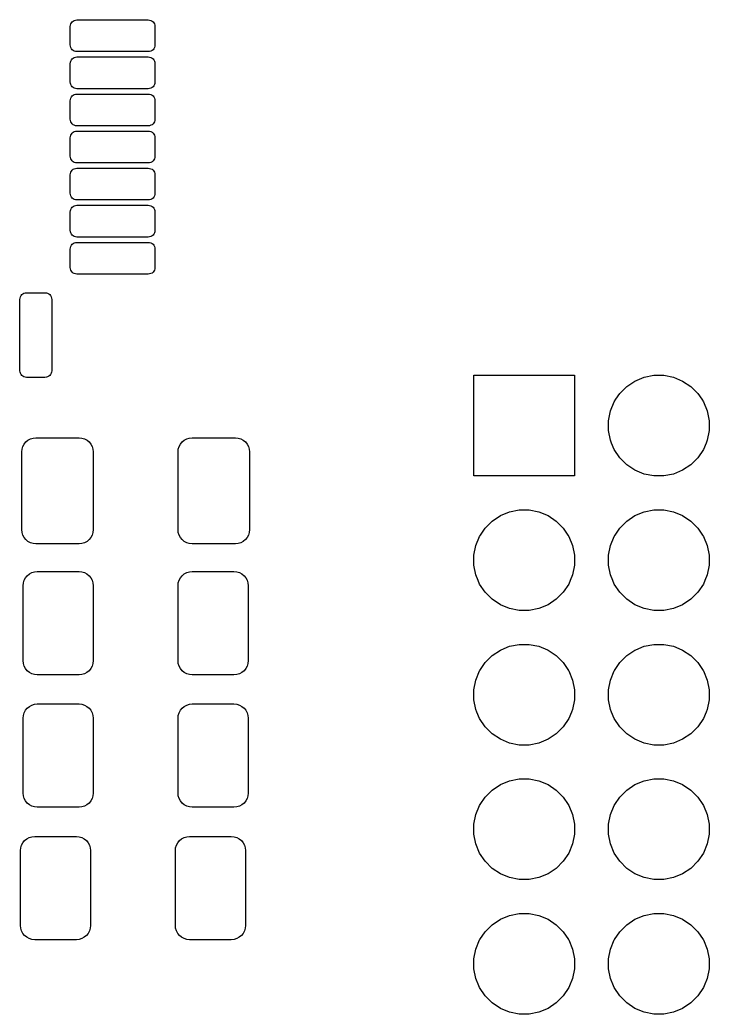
# Model space of a CAD drawing. Extents: x -2.2 to 93.1, y -83.6 to 12.9.
# Drawn here: x 77.99 to 91, y -41.13 to -22.36 of the extents above; entities that cross this region are included whole.
import ezdxf

# ---------------------------------------------------------------- set-up
doc = ezdxf.new("R2010")
doc.units = 0
doc.layers.add('BLACK', color=7, linetype='CONTINUOUS')

msp = doc.modelspace()

# ---------------------------------------------------------------- linework, layer by layer
at = {"layer": 'BLACK', "linetype": 'CONTINUOUS'}
for p, q in [((78.94, -22.4875), (78.9426, -22.4607)), ((78.94, -22.8325), (78.94, -22.4875)), ((78.9426, -22.4607), (78.9497, -22.4373)), ((78.9497, -22.4373), (78.9613, -22.4157)), ((78.9613, -22.4157), (78.9768, -22.3968)), ((78.9768, -22.3968), (78.9957, -22.3813)), ((78.9957, -22.3813), (79.0173, -22.3697)), ((79.0173, -22.3697), (79.0407, -22.3626)), ((79.0407, -22.3626), (79.0675, -22.36)), ((79.0675, -22.36), (80.4125, -22.36)), ((80.4125, -22.36), (80.4393, -22.3626)), ((80.4393, -22.3626), (80.4627, -22.3697)), ((80.4627, -22.3697), (80.4843, -22.3813)), ((80.4843, -22.3813), (80.5032, -22.3968)), ((80.5032, -22.3968), (80.5187, -22.4157)), ((80.5187, -22.4157), (80.5303, -22.4373)), ((80.5303, -22.4373), (80.5374, -22.4607)), ((80.5374, -22.4607), (80.54, -22.4875)), ((80.54, -22.4875), (80.54, -22.8325)), ((78.9426, -22.8593), (78.94, -22.8325)), ((78.9497, -22.8827), (78.9426, -22.8593)), ((78.9613, -22.9043), (78.9497, -22.8827)), ((80.5303, -22.8827), (80.5187, -22.9043)), ((80.5374, -22.8593), (80.5303, -22.8827)), ((80.54, -22.8325), (80.5374, -22.8593)), ((78.9768, -22.9232), (78.9613, -22.9043)), ((78.9957, -22.9387), (78.9768, -22.9232)), ((78.9768, -23.0968), (78.9957, -23.0813)), ((79.0173, -22.9503), (78.9957, -22.9387)), ((78.9957, -23.0813), (79.0173, -23.0697)), ((79.0407, -22.9574), (79.0173, -22.9503)), ((79.0173, -23.0697), (79.0407, -23.0626)), ((79.0675, -22.96), (79.0407, -22.9574)), ((79.0407, -23.0626), (79.0675, -23.06)), ((80.4125, -22.96), (79.0675, -22.96)), ((79.0675, -23.06), (80.4125, -23.06)), ((80.4393, -22.9574), (80.4125, -22.96)), ((80.4125, -23.06), (80.4393, -23.0626)), ((80.4627, -22.9503), (80.4393, -22.9574)), ((80.4393, -23.0626), (80.4627, -23.0697)), ((80.4843, -22.9387), (80.4627, -22.9503)), ((80.4627, -23.0697), (80.4843, -23.0813)), ((80.5032, -22.9232), (80.4843, -22.9387)), ((80.4843, -23.0813), (80.5032, -23.0968)), ((80.5187, -22.9043), (80.5032, -22.9232)), ((78.94, -23.1875), (78.9426, -23.1607)), ((78.94, -23.5325), (78.94, -23.1875)), ((78.9426, -23.1607), (78.9497, -23.1373)), ((78.9497, -23.1373), (78.9613, -23.1157)), ((78.9613, -23.1157), (78.9768, -23.0968)), ((80.5032, -23.0968), (80.5187, -23.1157)), ((80.5187, -23.1157), (80.5303, -23.1373)), ((80.5303, -23.1373), (80.5374, -23.1607)), ((80.5374, -23.1607), (80.54, -23.1875)), ((80.54, -23.1875), (80.54, -23.5325)), ((78.9426, -23.5593), (78.94, -23.5325)), ((78.9497, -23.5827), (78.9426, -23.5593)), ((78.9613, -23.6043), (78.9497, -23.5827)), ((78.9768, -23.6232), (78.9613, -23.6043)), ((78.9957, -23.6387), (78.9768, -23.6232)), ((79.0173, -23.6503), (78.9957, -23.6387)), ((80.4843, -23.6387), (80.4627, -23.6503)), ((80.5032, -23.6232), (80.4843, -23.6387)), ((80.5187, -23.6043), (80.5032, -23.6232)), ((80.5303, -23.5827), (80.5187, -23.6043)), ((80.5374, -23.5593), (80.5303, -23.5827)), ((80.54, -23.5325), (80.5374, -23.5593)), ((78.9426, -23.8607), (78.9497, -23.8373)), ((78.9497, -23.8373), (78.9613, -23.8157)), ((78.9613, -23.8157), (78.9768, -23.7968)), ((78.9768, -23.7968), (78.9957, -23.7813)), ((78.9957, -23.7813), (79.0173, -23.7697)), ((79.0407, -23.6574), (79.0173, -23.6503)), ((79.0173, -23.7697), (79.0407, -23.7626)), ((79.0675, -23.66), (79.0407, -23.6574)), ((79.0407, -23.7626), (79.0675, -23.76)), ((80.4125, -23.66), (79.0675, -23.66)), ((79.0675, -23.76), (80.4125, -23.76)), ((80.4393, -23.6574), (80.4125, -23.66)), ((80.4125, -23.76), (80.4393, -23.7626)), ((80.4627, -23.6503), (80.4393, -23.6574)), ((80.4393, -23.7626), (80.4627, -23.7697)), ((80.4627, -23.7697), (80.4843, -23.7813)), ((80.4843, -23.7813), (80.5032, -23.7968)), ((80.5032, -23.7968), (80.5187, -23.8157)), ((80.5187, -23.8157), (80.5303, -23.8373)), ((80.5303, -23.8373), (80.5374, -23.8607)), ((78.94, -23.8875), (78.9426, -23.8607)), ((78.94, -24.2325), (78.94, -23.8875)), ((80.5374, -23.8607), (80.54, -23.8875)), ((80.54, -23.8875), (80.54, -24.2325)), ((78.9426, -24.2593), (78.94, -24.2325)), ((78.9497, -24.2827), (78.9426, -24.2593)), ((78.9613, -24.3043), (78.9497, -24.2827)), ((78.9768, -24.3232), (78.9613, -24.3043)), ((78.9957, -24.3387), (78.9768, -24.3232)), ((79.0173, -24.3503), (78.9957, -24.3387)), ((79.0407, -24.3574), (79.0173, -24.3503)), ((79.0675, -24.36), (79.0407, -24.3574)), ((80.4125, -24.36), (79.0675, -24.36)), ((80.4393, -24.3574), (80.4125, -24.36)), ((80.4627, -24.3503), (80.4393, -24.3574)), ((80.4843, -24.3387), (80.4627, -24.3503)), ((80.5032, -24.3232), (80.4843, -24.3387)), ((80.5187, -24.3043), (80.5032, -24.3232)), ((80.5303, -24.2827), (80.5187, -24.3043)), ((80.5374, -24.2593), (80.5303, -24.2827)), ((80.54, -24.2325), (80.5374, -24.2593)), ((78.94, -24.5875), (78.9426, -24.5607)), ((78.94, -24.9325), (78.94, -24.5875)), ((78.9426, -24.5607), (78.9497, -24.5373)), ((78.9497, -24.5373), (78.9613, -24.5157)), ((78.9613, -24.5157), (78.9768, -24.4968)), ((78.9768, -24.4968), (78.9957, -24.4813)), ((78.9957, -24.4813), (79.0173, -24.4697)), ((79.0173, -24.4697), (79.0407, -24.4626)), ((79.0407, -24.4626), (79.0675, -24.46)), ((79.0675, -24.46), (80.4125, -24.46)), ((80.4125, -24.46), (80.4393, -24.4626)), ((80.4393, -24.4626), (80.4627, -24.4697)), ((80.4627, -24.4697), (80.4843, -24.4813)), ((80.4843, -24.4813), (80.5032, -24.4968)), ((80.5032, -24.4968), (80.5187, -24.5157)), ((80.5187, -24.5157), (80.5303, -24.5373)), ((80.5303, -24.5373), (80.5374, -24.5607)), ((80.5374, -24.5607), (80.54, -24.5875)), ((80.54, -24.5875), (80.54, -24.9325)), ((78.9426, -24.9593), (78.94, -24.9325)), ((78.9497, -24.9827), (78.9426, -24.9593)), ((80.5374, -24.9593), (80.5303, -24.9827)), ((80.54, -24.9325), (80.5374, -24.9593)), ((78.9613, -25.0043), (78.9497, -24.9827)), ((78.9768, -25.0232), (78.9613, -25.0043)), ((78.9957, -25.0387), (78.9768, -25.0232)), ((79.0173, -25.0503), (78.9957, -25.0387)), ((79.0407, -25.0574), (79.0173, -25.0503)), ((79.0675, -25.06), (79.0407, -25.0574)), ((80.4125, -25.06), (79.0675, -25.06)), ((80.4393, -25.0574), (80.4125, -25.06)), ((80.4627, -25.0503), (80.4393, -25.0574)), ((80.4843, -25.0387), (80.4627, -25.0503)), ((80.5032, -25.0232), (80.4843, -25.0387)), ((80.5187, -25.0043), (80.5032, -25.0232)), ((80.5303, -24.9827), (80.5187, -25.0043)), ((78.94, -25.2875), (78.9426, -25.2607)), ((78.94, -25.6325), (78.94, -25.2875)), ((78.9426, -25.2607), (78.9497, -25.2373)), ((78.9497, -25.2373), (78.9613, -25.2157)), ((78.9613, -25.2157), (78.9768, -25.1968)), ((78.9768, -25.1968), (78.9957, -25.1813)), ((78.9957, -25.1813), (79.0173, -25.1697)), ((79.0173, -25.1697), (79.0407, -25.1626)), ((79.0407, -25.1626), (79.0675, -25.16)), ((79.0675, -25.16), (80.4125, -25.16)), ((80.4125, -25.16), (80.4393, -25.1626)), ((80.4393, -25.1626), (80.4627, -25.1697)), ((80.4627, -25.1697), (80.4843, -25.1813)), ((80.4843, -25.1813), (80.5032, -25.1968)), ((80.5032, -25.1968), (80.5187, -25.2157)), ((80.5187, -25.2157), (80.5303, -25.2373)), ((80.5303, -25.2373), (80.5374, -25.2607)), ((80.5374, -25.2607), (80.54, -25.2875)), ((80.54, -25.2875), (80.54, -25.6325)), ((78.9426, -25.6593), (78.94, -25.6325)), ((78.9497, -25.6827), (78.9426, -25.6593)), ((78.9613, -25.7043), (78.9497, -25.6827)), ((78.9768, -25.7232), (78.9613, -25.7043)), ((80.5187, -25.7043), (80.5032, -25.7232)), ((80.5303, -25.6827), (80.5187, -25.7043)), ((80.5374, -25.6593), (80.5303, -25.6827)), ((80.54, -25.6325), (80.5374, -25.6593)), ((78.9613, -25.9157), (78.9768, -25.8968)), ((78.9957, -25.7387), (78.9768, -25.7232)), ((78.9768, -25.8968), (78.9957, -25.8813)), ((79.0173, -25.7503), (78.9957, -25.7387)), ((78.9957, -25.8813), (79.0173, -25.8697)), ((79.0407, -25.7574), (79.0173, -25.7503)), ((79.0173, -25.8697), (79.0407, -25.8626)), ((79.0675, -25.76), (79.0407, -25.7574)), ((79.0407, -25.8626), (79.0675, -25.86)), ((80.4125, -25.76), (79.0675, -25.76)), ((79.0675, -25.86), (80.4125, -25.86)), ((80.4393, -25.7574), (80.4125, -25.76)), ((80.4125, -25.86), (80.4393, -25.8626)), ((80.4627, -25.7503), (80.4393, -25.7574)), ((80.4393, -25.8626), (80.4627, -25.8697)), ((80.4843, -25.7387), (80.4627, -25.7503)), ((80.4627, -25.8697), (80.4843, -25.8813)), ((80.5032, -25.7232), (80.4843, -25.7387)), ((80.4843, -25.8813), (80.5032, -25.8968)), ((80.5032, -25.8968), (80.5187, -25.9157)), ((78.94, -25.9875), (78.9426, -25.9607)), ((78.94, -26.3325), (78.94, -25.9875)), ((78.9426, -25.9607), (78.9497, -25.9373)), ((78.9497, -25.9373), (78.9613, -25.9157)), ((80.5187, -25.9157), (80.5303, -25.9373)), ((80.5303, -25.9373), (80.5374, -25.9607)), ((80.5374, -25.9607), (80.54, -25.9875)), ((80.54, -25.9875), (80.54, -26.3325)), ((78.9426, -26.3593), (78.94, -26.3325)), ((78.9497, -26.3827), (78.9426, -26.3593)), ((78.9613, -26.4043), (78.9497, -26.3827)), ((78.9768, -26.4232), (78.9613, -26.4043)), ((78.9957, -26.4387), (78.9768, -26.4232)), ((79.0173, -26.4503), (78.9957, -26.4387)), ((79.0407, -26.4574), (79.0173, -26.4503)), ((79.0675, -26.46), (79.0407, -26.4574)), ((80.4125, -26.46), (79.0675, -26.46)), ((80.4393, -26.4574), (80.4125, -26.46)), ((80.4627, -26.4503), (80.4393, -26.4574)), ((80.4843, -26.4387), (80.4627, -26.4503)), ((80.5032, -26.4232), (80.4843, -26.4387)), ((80.5187, -26.4043), (80.5032, -26.4232)), ((80.5303, -26.3827), (80.5187, -26.4043)), ((80.5374, -26.3593), (80.5303, -26.3827)), ((80.54, -26.3325), (80.5374, -26.3593)), ((78.9426, -26.6607), (78.9497, -26.6373)), ((78.9497, -26.6373), (78.9613, -26.6157)), ((78.9613, -26.6157), (78.9768, -26.5968)), ((78.9768, -26.5968), (78.9957, -26.5813)), ((78.9957, -26.5813), (79.0173, -26.5697)), ((79.0173, -26.5697), (79.0407, -26.5626)), ((79.0407, -26.5626), (79.0675, -26.56)), ((79.0675, -26.56), (80.4125, -26.56)), ((80.4125, -26.56), (80.4393, -26.5626)), ((80.4393, -26.5626), (80.4627, -26.5697)), ((80.4627, -26.5697), (80.4843, -26.5813)), ((80.4843, -26.5813), (80.5032, -26.5968)), ((80.5032, -26.5968), (80.5187, -26.6157)), ((80.5187, -26.6157), (80.5303, -26.6373)), ((80.5303, -26.6373), (80.5374, -26.6607)), ((78.94, -26.6875), (78.9426, -26.6607)), ((78.94, -27.0325), (78.94, -26.6875)), ((80.5374, -26.6607), (80.54, -26.6875)), ((80.54, -26.6875), (80.54, -27.0325)), ((78.9426, -27.0593), (78.94, -27.0325)), ((78.9497, -27.0827), (78.9426, -27.0593)), ((78.9613, -27.1043), (78.9497, -27.0827)), ((78.9768, -27.1232), (78.9613, -27.1043)), ((78.9957, -27.1387), (78.9768, -27.1232)), ((79.0173, -27.1503), (78.9957, -27.1387)), ((79.0407, -27.1574), (79.0173, -27.1503)), ((79.0675, -27.16), (79.0407, -27.1574)), ((80.4125, -27.16), (79.0675, -27.16)), ((80.4393, -27.1574), (80.4125, -27.16)), ((80.4627, -27.1503), (80.4393, -27.1574)), ((80.4843, -27.1387), (80.4627, -27.1503)), ((80.5032, -27.1232), (80.4843, -27.1387)), ((80.5187, -27.1043), (80.5032, -27.1232)), ((80.5303, -27.0827), (80.5187, -27.1043)), ((80.5374, -27.0593), (80.5303, -27.0827)), ((80.54, -27.0325), (80.5374, -27.0593)), ((77.9926, -27.6107), (77.9997, -27.5873)), ((77.9997, -27.5873), (78.0113, -27.5657)), ((78.0113, -27.5657), (78.0268, -27.5468)), ((78.0268, -27.5468), (78.0457, -27.5313)), ((78.0457, -27.5313), (78.0673, -27.5197)), ((78.0673, -27.5197), (78.0907, -27.5126)), ((78.0907, -27.5126), (78.1175, -27.51)), ((78.1175, -27.51), (78.4625, -27.51)), ((78.4625, -27.51), (78.4893, -27.5126)), ((78.4893, -27.5126), (78.5127, -27.5197)), ((78.5127, -27.5197), (78.5343, -27.5313)), ((78.5343, -27.5313), (78.5532, -27.5468)), ((78.5532, -27.5468), (78.5687, -27.5657)), ((78.5687, -27.5657), (78.5803, -27.5873)), ((78.5803, -27.5873), (78.5874, -27.6107)), ((77.99, -27.6375), (77.9926, -27.6107)), ((77.99, -28.9825), (77.99, -27.6375)), ((78.5874, -27.6107), (78.59, -27.6375)), ((78.59, -27.6375), (78.59, -28.9825)), ((77.9926, -29.0093), (77.99, -28.9825)), ((77.9997, -29.0327), (77.9926, -29.0093)), ((78.0113, -29.0543), (77.9997, -29.0327)), ((78.0268, -29.0732), (78.0113, -29.0543)), ((78.0457, -29.0887), (78.0268, -29.0732)), ((78.0673, -29.1003), (78.0457, -29.0887)), ((78.5343, -29.0887), (78.5127, -29.1003)), ((78.5532, -29.0732), (78.5343, -29.0887)), ((78.5687, -29.0543), (78.5532, -29.0732)), ((78.5803, -29.0327), (78.5687, -29.0543)), ((78.5874, -29.0093), (78.5803, -29.0327)), ((78.59, -28.9825), (78.5874, -29.0093)), ((86.56, -30.97), (86.56, -29.07)), ((86.56, -29.07), (88.46, -29.07)), ((88.46, -29.07), (88.46, -30.97)), ((89.7729, -29.1065), (89.9564, -29.07)), ((89.9564, -29.07), (90.1436, -29.07)), ((90.1436, -29.07), (90.3271, -29.1065)), ((78.0907, -29.1074), (78.0673, -29.1003)), ((78.1175, -29.11), (78.0907, -29.1074)), ((78.4625, -29.11), (78.1175, -29.11)), ((78.4893, -29.1074), (78.4625, -29.11)), ((78.5127, -29.1003), (78.4893, -29.1074)), ((89.4444, -29.2821), (89.6, -29.1781)), ((89.6, -29.1781), (89.7729, -29.1065)), ((89.6, -29.1781), (89.6, -29.1781)), ((90.3271, -29.1065), (90.5, -29.1781)), ((90.5, -29.1781), (90.5, -29.1781)), ((90.5, -29.1781), (90.6556, -29.2821)), ((89.2401, -29.5221), (89.3121, -29.4144)), ((89.3121, -29.4144), (89.4444, -29.2821)), ((90.6556, -29.2821), (90.7879, -29.4144)), ((90.7879, -29.4144), (90.8599, -29.5221)), ((89.1365, -29.7429), (89.2081, -29.57)), ((89.2081, -29.57), (89.2401, -29.5221)), ((90.8599, -29.5221), (90.8919, -29.57)), ((90.8919, -29.57), (90.9635, -29.7429)), ((89.1, -29.9264), (89.1365, -29.7429)), ((90.9635, -29.7429), (91, -29.9264)), ((89.1, -30.1136), (89.1, -29.9264)), ((91, -29.9264), (91, -30.1136)), ((89.1365, -30.2971), (89.1, -30.1136)), ((91, -30.1136), (90.9635, -30.2971)), ((78.0454, -30.4138), (78.0699, -30.368)), ((78.0699, -30.368), (78.1029, -30.3279)), ((78.1029, -30.3279), (78.143, -30.2949)), ((78.143, -30.2949), (78.1888, -30.2704)), ((78.1888, -30.2704), (78.2385, -30.2553)), ((78.2385, -30.2553), (78.2927, -30.25)), ((78.2927, -30.25), (79.1073, -30.25)), ((79.1073, -30.25), (79.1615, -30.2553)), ((79.1615, -30.2553), (79.2112, -30.2704)), ((79.2112, -30.2704), (79.257, -30.2949)), ((79.257, -30.2949), (79.2971, -30.3279)), ((79.2971, -30.3279), (79.3301, -30.368)), ((79.3301, -30.368), (79.3546, -30.4138)), ((80.9954, -30.4138), (81.0199, -30.368)), ((81.0199, -30.368), (81.0529, -30.3279)), ((81.0529, -30.3279), (81.093, -30.2949)), ((81.093, -30.2949), (81.1388, -30.2704)), ((81.1388, -30.2704), (81.1885, -30.2553)), ((81.1885, -30.2553), (81.2427, -30.25)), ((81.2427, -30.25), (82.0573, -30.25)), ((82.0573, -30.25), (82.1115, -30.2553)), ((82.1115, -30.2553), (82.1612, -30.2704)), ((82.1612, -30.2704), (82.207, -30.2949)), ((82.207, -30.2949), (82.2471, -30.3279)), ((82.2471, -30.3279), (82.2801, -30.368)), ((82.2801, -30.368), (82.3046, -30.4138)), ((89.1582, -30.3495), (89.1365, -30.2971)), ((89.2081, -30.47), (89.1582, -30.3495)), ((90.9418, -30.3495), (90.8919, -30.47)), ((90.9635, -30.2971), (90.9418, -30.3495)), ((78.025, -30.5177), (78.0303, -30.4635)), ((78.025, -31.9823), (78.025, -30.5177)), ((78.0303, -30.4635), (78.0454, -30.4138)), ((79.3546, -30.4138), (79.3697, -30.4635)), ((79.3697, -30.4635), (79.375, -30.5177)), ((79.375, -30.5177), (79.375, -31.9823)), ((80.975, -30.5177), (80.9803, -30.4635)), ((80.975, -31.9823), (80.975, -30.5177)), ((80.9803, -30.4635), (80.9954, -30.4138)), ((82.3046, -30.4138), (82.3197, -30.4635)), ((82.3197, -30.4635), (82.325, -30.5177)), ((82.325, -30.5177), (82.325, -31.9823)), ((89.3121, -30.6256), (89.2081, -30.47)), ((90.8919, -30.47), (90.7879, -30.6256)), ((89.4444, -30.7579), (89.3121, -30.6256)), ((89.6, -30.8619), (89.4444, -30.7579)), ((90.6556, -30.7579), (90.5, -30.8619)), ((90.7879, -30.6256), (90.6556, -30.7579)), ((88.46, -30.97), (86.56, -30.97)), ((89.7729, -30.9335), (89.6, -30.8619)), ((89.6, -30.8619), (89.6, -30.8619)), ((89.6, -30.8619), (89.6, -30.8619)), ((89.9564, -30.97), (89.7729, -30.9335)), ((90.1436, -30.97), (89.9564, -30.97)), ((90.3271, -30.9335), (90.1436, -30.97)), ((90.5, -30.8619), (90.3271, -30.9335)), ((90.5, -30.8619), (90.5, -30.8619)), ((90.5, -30.8619), (90.5, -30.8619)), ((86.9044, -31.8221), (87.06, -31.7181)), ((87.06, -31.7181), (87.2329, -31.6465)), ((87.06, -31.7181), (87.06, -31.7181)), ((87.2329, -31.6465), (87.4164, -31.61)), ((87.4164, -31.61), (87.6036, -31.61)), ((87.6036, -31.61), (87.7871, -31.6465)), ((87.7871, -31.6465), (87.96, -31.7181)), ((87.96, -31.7181), (87.96, -31.7181)), ((87.96, -31.7181), (88.1156, -31.8221)), ((89.4444, -31.8221), (89.6, -31.7181)), ((89.6, -31.7181), (89.7729, -31.6465)), ((89.6, -31.7181), (89.6, -31.7181)), ((89.7729, -31.6465), (89.9564, -31.61)), ((89.9564, -31.61), (90.1436, -31.61)), ((90.1436, -31.61), (90.3271, -31.6465)), ((90.3271, -31.6465), (90.5, -31.7181)), ((90.5, -31.7181), (90.5, -31.7181)), ((90.5, -31.7181), (90.6556, -31.8221)), ((86.7721, -31.9544), (86.9044, -31.8221)), ((88.1156, -31.8221), (88.2479, -31.9544)), ((89.3121, -31.9544), (89.4444, -31.8221)), ((90.6556, -31.8221), (90.7879, -31.9544)), ((78.0303, -32.0365), (78.025, -31.9823)), ((78.0454, -32.0862), (78.0303, -32.0365)), ((78.0699, -32.132), (78.0454, -32.0862)), ((79.3546, -32.0862), (79.3301, -32.132)), ((79.3697, -32.0365), (79.3546, -32.0862)), ((79.375, -31.9823), (79.3697, -32.0365)), ((80.9803, -32.0365), (80.975, -31.9823)), ((80.9954, -32.0862), (80.9803, -32.0365)), ((81.0199, -32.132), (80.9954, -32.0862)), ((82.3046, -32.0862), (82.2801, -32.132)), ((82.3197, -32.0365), (82.3046, -32.0862)), ((82.325, -31.9823), (82.3197, -32.0365)), ((86.6681, -32.11), (86.6838, -32.0865)), ((86.6838, -32.0865), (86.7721, -31.9544)), ((88.2479, -31.9544), (88.3362, -32.0865)), ((88.3362, -32.0865), (88.3519, -32.11)), ((89.2081, -32.11), (89.2238, -32.0865)), ((89.2238, -32.0865), (89.3121, -31.9544)), ((90.7879, -31.9544), (90.8762, -32.0865)), ((90.8762, -32.0865), (90.8919, -32.11)), ((78.1029, -32.1721), (78.0699, -32.132)), ((78.143, -32.2051), (78.1029, -32.1721)), ((78.1888, -32.2296), (78.143, -32.2051)), ((78.2385, -32.2447), (78.1888, -32.2296)), ((78.2927, -32.25), (78.2385, -32.2447)), ((79.1073, -32.25), (78.2927, -32.25)), ((79.1615, -32.2447), (79.1073, -32.25)), ((79.2112, -32.2296), (79.1615, -32.2447)), ((79.257, -32.2051), (79.2112, -32.2296)), ((79.2971, -32.1721), (79.257, -32.2051)), ((79.3301, -32.132), (79.2971, -32.1721)), ((81.0529, -32.1721), (81.0199, -32.132)), ((81.093, -32.2051), (81.0529, -32.1721)), ((81.1388, -32.2296), (81.093, -32.2051)), ((81.1885, -32.2447), (81.1388, -32.2296)), ((81.2427, -32.25), (81.1885, -32.2447)), ((82.0573, -32.25), (81.2427, -32.25)), ((82.1115, -32.2447), (82.0573, -32.25)), ((82.1612, -32.2296), (82.1115, -32.2447)), ((82.207, -32.2051), (82.1612, -32.2296)), ((82.2471, -32.1721), (82.207, -32.2051)), ((82.2801, -32.132), (82.2471, -32.1721)), ((86.56, -32.4664), (86.5965, -32.2829)), ((86.5965, -32.2829), (86.6681, -32.11)), ((88.3519, -32.11), (88.4235, -32.2829)), ((88.4235, -32.2829), (88.46, -32.4664)), ((89.1, -32.4664), (89.1365, -32.2829)), ((89.1365, -32.2829), (89.2081, -32.11)), ((90.8919, -32.11), (90.9635, -32.2829)), ((90.9635, -32.2829), (91, -32.4664)), ((86.56, -32.6536), (86.56, -32.4664)), ((88.46, -32.4664), (88.46, -32.6536)), ((89.1, -32.6536), (89.1, -32.4664)), ((91, -32.4664), (91, -32.6536)), ((86.5965, -32.8371), (86.56, -32.6536)), ((88.46, -32.6536), (88.4235, -32.8371)), ((89.1365, -32.8371), (89.1, -32.6536)), ((91, -32.6536), (90.9635, -32.8371)), ((78.1283, -32.8533), (78.1686, -32.8201)), ((78.1686, -32.8201), (78.2147, -32.7955)), ((78.2147, -32.7955), (78.2647, -32.7804)), ((78.2647, -32.7804), (78.3191, -32.775)), ((78.3191, -32.775), (79.1059, -32.775)), ((79.1059, -32.775), (79.1603, -32.7804)), ((79.1603, -32.7804), (79.2103, -32.7955)), ((79.2103, -32.7955), (79.2563, -32.8201)), ((79.2563, -32.8201), (79.2967, -32.8533)), ((81.0533, -32.8533), (81.0936, -32.8201)), ((81.0936, -32.8201), (81.1397, -32.7955)), ((81.1397, -32.7955), (81.1897, -32.7804)), ((81.1897, -32.7804), (81.2441, -32.775)), ((81.2441, -32.775), (82.0309, -32.775)), ((82.0309, -32.775), (82.0853, -32.7804)), ((82.0853, -32.7804), (82.1353, -32.7955)), ((82.1353, -32.7955), (82.1813, -32.8201)), ((82.1813, -32.8201), (82.2217, -32.8533)), ((86.641, -32.9444), (86.5965, -32.8371)), ((88.4235, -32.8371), (88.379, -32.9444)), ((89.181, -32.9444), (89.1365, -32.8371)), ((90.9635, -32.8371), (90.919, -32.9444)), ((78.05, -33.0441), (78.0554, -32.9897)), ((78.0554, -32.9897), (78.0705, -32.9397)), ((78.0705, -32.9397), (78.0951, -32.8937)), ((78.0951, -32.8937), (78.1283, -32.8533)), ((79.2967, -32.8533), (79.3299, -32.8937)), ((79.3299, -32.8937), (79.3545, -32.9397)), ((79.3545, -32.9397), (79.3696, -32.9897)), ((79.3696, -32.9897), (79.375, -33.0441)), ((80.975, -33.0441), (80.9804, -32.9897)), ((80.9804, -32.9897), (80.9955, -32.9397)), ((80.9955, -32.9397), (81.0201, -32.8937)), ((81.0201, -32.8937), (81.0533, -32.8533)), ((82.2217, -32.8533), (82.2549, -32.8937)), ((82.2549, -32.8937), (82.2795, -32.9397)), ((82.2795, -32.9397), (82.2946, -32.9897)), ((82.2946, -32.9897), (82.3, -33.0441)), ((86.6681, -33.01), (86.641, -32.9444)), ((86.7721, -33.1656), (86.6681, -33.01)), ((88.3519, -33.01), (88.2479, -33.1656)), ((88.379, -32.9444), (88.3519, -33.01)), ((89.2081, -33.01), (89.181, -32.9444)), ((89.3121, -33.1656), (89.2081, -33.01)), ((90.8919, -33.01), (90.7879, -33.1656)), ((90.919, -32.9444), (90.8919, -33.01)), ((78.05, -34.4559), (78.05, -33.0441)), ((79.375, -33.0441), (79.375, -34.4559)), ((80.975, -34.4559), (80.975, -33.0441)), ((82.3, -33.0441), (82.3, -34.4559)), ((86.9044, -33.2979), (86.7721, -33.1656)), ((88.2479, -33.1656), (88.1156, -33.2979)), ((89.4444, -33.2979), (89.3121, -33.1656)), ((90.7879, -33.1656), (90.6556, -33.2979)), ((87.06, -33.4019), (86.9044, -33.2979)), ((87.2329, -33.4735), (87.06, -33.4019)), ((87.06, -33.4019), (87.06, -33.4019)), ((87.06, -33.4019), (87.06, -33.4019)), ((87.96, -33.4019), (87.7871, -33.4735)), ((88.1156, -33.2979), (87.96, -33.4019)), ((87.96, -33.4019), (87.96, -33.4019)), ((87.96, -33.4019), (87.96, -33.4019)), ((89.6, -33.4019), (89.4444, -33.2979)), ((89.7729, -33.4735), (89.6, -33.4019)), ((89.6, -33.4019), (89.6, -33.4019)), ((89.6, -33.4019), (89.6, -33.4019)), ((90.5, -33.4019), (90.3271, -33.4735)), ((90.6556, -33.2979), (90.5, -33.4019)), ((90.5, -33.4019), (90.5, -33.4019)), ((90.5, -33.4019), (90.5, -33.4019)), ((87.4164, -33.51), (87.2329, -33.4735)), ((87.6036, -33.51), (87.4164, -33.51)), ((87.7871, -33.4735), (87.6036, -33.51)), ((89.9564, -33.51), (89.7729, -33.4735)), ((90.1436, -33.51), (89.9564, -33.51)), ((90.3271, -33.4735), (90.1436, -33.51)), ((87.2329, -34.1865), (87.4164, -34.15)), ((87.4164, -34.15), (87.6036, -34.15)), ((87.6036, -34.15), (87.7871, -34.1865)), ((89.7729, -34.1865), (89.9564, -34.15)), ((89.9564, -34.15), (90.1436, -34.15)), ((90.1436, -34.15), (90.3271, -34.1865)), ((86.9044, -34.3621), (87.06, -34.2581)), ((87.06, -34.2581), (87.0737, -34.2525)), ((87.0737, -34.2525), (87.2329, -34.1865)), ((87.7871, -34.1865), (87.9463, -34.2525)), ((87.9463, -34.2525), (87.96, -34.2581)), ((87.96, -34.2581), (88.1156, -34.3621)), ((89.4444, -34.3621), (89.6, -34.2581)), ((89.6, -34.2581), (89.6137, -34.2525)), ((89.6137, -34.2525), (89.7729, -34.1865)), ((90.3271, -34.1865), (90.4863, -34.2525)), ((90.4863, -34.2525), (90.5, -34.2581)), ((90.5, -34.2581), (90.6556, -34.3621)), ((78.0554, -34.5103), (78.05, -34.4559)), ((78.0705, -34.5603), (78.0554, -34.5103)), ((79.3696, -34.5103), (79.3545, -34.5603)), ((79.375, -34.4559), (79.3696, -34.5103)), ((80.9804, -34.5103), (80.975, -34.4559)), ((80.9955, -34.5603), (80.9804, -34.5103)), ((82.2946, -34.5103), (82.2795, -34.5603)), ((82.3, -34.4559), (82.2946, -34.5103)), ((86.6721, -34.6441), (86.7721, -34.4944)), ((86.7721, -34.4944), (86.9044, -34.3621)), ((88.1156, -34.3621), (88.2479, -34.4944)), ((88.2479, -34.4944), (88.3479, -34.6441)), ((89.2121, -34.6441), (89.3121, -34.4944)), ((89.3121, -34.4944), (89.4444, -34.3621)), ((90.6556, -34.3621), (90.7879, -34.4944)), ((90.7879, -34.4944), (90.8879, -34.6441)), ((78.0951, -34.6063), (78.0705, -34.5603)), ((78.1283, -34.6467), (78.0951, -34.6063)), ((78.1686, -34.6799), (78.1283, -34.6467)), ((78.2147, -34.7045), (78.1686, -34.6799)), ((78.2647, -34.7196), (78.2147, -34.7045)), ((78.3191, -34.725), (78.2647, -34.7196)), ((79.1603, -34.7196), (79.1059, -34.725)), ((79.2103, -34.7045), (79.1603, -34.7196)), ((79.2563, -34.6799), (79.2103, -34.7045)), ((79.2967, -34.6467), (79.2563, -34.6799)), ((79.3299, -34.6063), (79.2967, -34.6467)), ((79.3545, -34.5603), (79.3299, -34.6063)), ((81.0201, -34.6063), (80.9955, -34.5603)), ((81.0533, -34.6467), (81.0201, -34.6063)), ((81.0936, -34.6799), (81.0533, -34.6467)), ((81.1397, -34.7045), (81.0936, -34.6799)), ((81.1897, -34.7196), (81.1397, -34.7045)), ((81.2441, -34.725), (81.1897, -34.7196)), ((82.0853, -34.7196), (82.0309, -34.725)), ((82.1353, -34.7045), (82.0853, -34.7196)), ((82.1813, -34.6799), (82.1353, -34.7045)), ((82.2217, -34.6467), (82.1813, -34.6799)), ((82.2549, -34.6063), (82.2217, -34.6467)), ((82.2795, -34.5603), (82.2549, -34.6063)), ((86.5965, -34.8229), (86.6681, -34.65)), ((86.6681, -34.65), (86.6721, -34.6441)), ((88.3479, -34.6441), (88.3519, -34.65)), ((88.3519, -34.65), (88.4235, -34.8229)), ((89.1365, -34.8229), (89.2081, -34.65)), ((89.2081, -34.65), (89.2121, -34.6441)), ((90.8879, -34.6441), (90.8919, -34.65)), ((90.8919, -34.65), (90.9635, -34.8229)), ((79.1059, -34.725), (78.3191, -34.725)), ((82.0309, -34.725), (81.2441, -34.725)), ((86.56, -35.0064), (86.5965, -34.8229)), ((88.4235, -34.8229), (88.46, -35.0064)), ((89.1, -35.0064), (89.1365, -34.8229)), ((90.9635, -34.8229), (91, -35.0064)), ((86.56, -35.1936), (86.56, -35.0064)), ((88.46, -35.0064), (88.46, -35.1936)), ((89.1, -35.1936), (89.1, -35.0064)), ((91, -35.0064), (91, -35.1936)), ((78.2147, -35.2955), (78.2647, -35.2804)), ((78.2647, -35.2804), (78.3191, -35.275)), ((78.3191, -35.275), (79.1059, -35.275)), ((79.1059, -35.275), (79.1603, -35.2804)), ((79.1603, -35.2804), (79.2103, -35.2955)), ((81.1397, -35.2955), (81.1897, -35.2804)), ((81.1897, -35.2804), (81.2441, -35.275)), ((81.2441, -35.275), (82.0309, -35.275)), ((82.0309, -35.275), (82.0853, -35.2804)), ((82.0853, -35.2804), (82.1353, -35.2955)), ((86.5965, -35.3771), (86.56, -35.1936)), ((88.46, -35.1936), (88.4235, -35.3771)), ((89.1365, -35.3771), (89.1, -35.1936)), ((91, -35.1936), (90.9635, -35.3771)), ((78.0554, -35.4897), (78.0705, -35.4397)), ((78.0705, -35.4397), (78.0951, -35.3937)), ((78.0951, -35.3937), (78.1283, -35.3533)), ((78.1283, -35.3533), (78.1686, -35.3201)), ((78.1686, -35.3201), (78.2147, -35.2955)), ((79.2103, -35.2955), (79.2563, -35.3201)), ((79.2563, -35.3201), (79.2967, -35.3533)), ((79.2967, -35.3533), (79.3299, -35.3937)), ((79.3299, -35.3937), (79.3545, -35.4397)), ((79.3545, -35.4397), (79.3696, -35.4897)), ((80.9804, -35.4897), (80.9955, -35.4397)), ((80.9955, -35.4397), (81.0201, -35.3937)), ((81.0201, -35.3937), (81.0533, -35.3533)), ((81.0533, -35.3533), (81.0936, -35.3201)), ((81.0936, -35.3201), (81.1397, -35.2955)), ((82.1353, -35.2955), (82.1813, -35.3201)), ((82.1813, -35.3201), (82.2217, -35.3533)), ((82.2217, -35.3533), (82.2549, -35.3937)), ((82.2549, -35.3937), (82.2795, -35.4397)), ((82.2795, -35.4397), (82.2946, -35.4897)), ((86.6184, -35.43), (86.5965, -35.3771)), ((86.6681, -35.55), (86.6184, -35.43)), ((88.4016, -35.43), (88.3519, -35.55)), ((88.4235, -35.3771), (88.4016, -35.43)), ((89.1584, -35.43), (89.1365, -35.3771)), ((89.2081, -35.55), (89.1584, -35.43)), ((90.9416, -35.43), (90.8919, -35.55)), ((90.9635, -35.3771), (90.9416, -35.43)), ((78.05, -35.5441), (78.0554, -35.4897)), ((78.05, -36.9559), (78.05, -35.5441)), ((79.3696, -35.4897), (79.375, -35.5441)), ((79.375, -35.5441), (79.375, -36.9559)), ((80.975, -35.5441), (80.9804, -35.4897)), ((80.975, -36.9559), (80.975, -35.5441)), ((82.2946, -35.4897), (82.3, -35.5441)), ((82.3, -35.5441), (82.3, -36.9559)), ((86.7721, -35.7056), (86.6681, -35.55)), ((88.3519, -35.55), (88.2479, -35.7056)), ((89.3121, -35.7056), (89.2081, -35.55)), ((90.8919, -35.55), (90.7879, -35.7056)), ((86.9044, -35.8379), (86.7721, -35.7056)), ((87.06, -35.9419), (86.9044, -35.8379)), ((88.1156, -35.8379), (87.96, -35.9419)), ((88.2479, -35.7056), (88.1156, -35.8379)), ((89.4444, -35.8379), (89.3121, -35.7056)), ((89.6, -35.9419), (89.4444, -35.8379)), ((90.6556, -35.8379), (90.5, -35.9419)), ((90.7879, -35.7056), (90.6556, -35.8379)), ((87.2329, -36.0135), (87.06, -35.9419)), ((87.06, -35.9419), (87.06, -35.9419)), ((87.06, -35.9419), (87.06, -35.9419)), ((87.4164, -36.05), (87.2329, -36.0135)), ((87.7871, -36.0135), (87.6036, -36.05)), ((87.96, -35.9419), (87.7871, -36.0135)), ((87.96, -35.9419), (87.96, -35.9419)), ((87.96, -35.9419), (87.96, -35.9419)), ((89.7729, -36.0135), (89.6, -35.9419)), ((89.6, -35.9419), (89.6, -35.9419)), ((89.6, -35.9419), (89.6, -35.9419)), ((89.9564, -36.05), (89.7729, -36.0135)), ((90.3271, -36.0135), (90.1436, -36.05)), ((90.5, -35.9419), (90.3271, -36.0135)), ((90.5, -35.9419), (90.5, -35.9419)), ((90.5, -35.9419), (90.5, -35.9419)), ((87.6036, -36.05), (87.4164, -36.05)), ((90.1436, -36.05), (89.9564, -36.05)), ((87.06, -36.7981), (87.2329, -36.7265)), ((87.2329, -36.7265), (87.4164, -36.69)), ((87.4164, -36.69), (87.6036, -36.69)), ((87.6036, -36.69), (87.7871, -36.7265)), ((87.7871, -36.7265), (87.96, -36.7981)), ((89.6, -36.7981), (89.7729, -36.7265)), ((89.7729, -36.7265), (89.9564, -36.69)), ((89.9564, -36.69), (90.1436, -36.69)), ((90.1436, -36.69), (90.3271, -36.7265)), ((90.3271, -36.7265), (90.5, -36.7981)), ((78.0554, -37.0103), (78.05, -36.9559)), ((79.375, -36.9559), (79.3696, -37.0103)), ((80.9804, -37.0103), (80.975, -36.9559)), ((82.3, -36.9559), (82.2946, -37.0103)), ((86.7721, -37.0344), (86.9044, -36.9021)), ((86.9044, -36.9021), (87.06, -36.7981)), ((87.06, -36.7981), (87.06, -36.7981)), ((87.96, -36.7981), (87.96, -36.7981)), ((87.96, -36.7981), (88.1156, -36.9021)), ((88.1156, -36.9021), (88.2479, -37.0344)), ((89.3121, -37.0344), (89.4444, -36.9021)), ((89.4444, -36.9021), (89.6, -36.7981)), ((89.6, -36.7981), (89.6, -36.7981)), ((90.5, -36.7981), (90.5, -36.7981)), ((90.5, -36.7981), (90.6556, -36.9021)), ((90.6556, -36.9021), (90.7879, -37.0344)), ((78.0705, -37.0603), (78.0554, -37.0103)), ((78.0951, -37.1063), (78.0705, -37.0603)), ((78.1283, -37.1467), (78.0951, -37.1063)), ((78.1686, -37.1799), (78.1283, -37.1467)), ((79.2967, -37.1467), (79.2563, -37.1799)), ((79.3299, -37.1063), (79.2967, -37.1467)), ((79.3545, -37.0603), (79.3299, -37.1063)), ((79.3696, -37.0103), (79.3545, -37.0603)), ((80.9955, -37.0603), (80.9804, -37.0103)), ((81.0201, -37.1063), (80.9955, -37.0603)), ((81.0533, -37.1467), (81.0201, -37.1063)), ((81.0936, -37.1799), (81.0533, -37.1467)), ((82.2217, -37.1467), (82.1813, -37.1799)), ((82.2549, -37.1063), (82.2217, -37.1467)), ((82.2795, -37.0603), (82.2549, -37.1063)), ((82.2946, -37.0103), (82.2795, -37.0603)), ((86.6779, -37.1754), (86.7721, -37.0344)), ((88.2479, -37.0344), (88.3421, -37.1754)), ((89.2179, -37.1754), (89.3121, -37.0344)), ((90.7879, -37.0344), (90.8821, -37.1754)), ((78.2147, -37.2045), (78.1686, -37.1799)), ((78.2647, -37.2196), (78.2147, -37.2045)), ((78.3191, -37.225), (78.2647, -37.2196)), ((79.1059, -37.225), (78.3191, -37.225)), ((79.1603, -37.2196), (79.1059, -37.225)), ((79.2103, -37.2045), (79.1603, -37.2196)), ((79.2563, -37.1799), (79.2103, -37.2045)), ((81.1397, -37.2045), (81.0936, -37.1799)), ((81.1897, -37.2196), (81.1397, -37.2045)), ((81.2441, -37.225), (81.1897, -37.2196)), ((82.0309, -37.225), (81.2441, -37.225)), ((82.0853, -37.2196), (82.0309, -37.225)), ((82.1353, -37.2045), (82.0853, -37.2196)), ((82.1813, -37.1799), (82.1353, -37.2045)), ((86.5965, -37.3629), (86.6681, -37.19)), ((86.6681, -37.19), (86.6779, -37.1754)), ((88.3421, -37.1754), (88.3519, -37.19)), ((88.3519, -37.19), (88.4235, -37.3629)), ((89.1365, -37.3629), (89.2081, -37.19)), ((89.2081, -37.19), (89.2179, -37.1754)), ((90.8821, -37.1754), (90.8919, -37.19)), ((90.8919, -37.19), (90.9635, -37.3629)), ((86.56, -37.5464), (86.5965, -37.3629)), ((88.4235, -37.3629), (88.46, -37.5464)), ((89.1, -37.5464), (89.1365, -37.3629)), ((90.9635, -37.3629), (91, -37.5464)), ((86.56, -37.7336), (86.56, -37.5464)), ((88.46, -37.5464), (88.46, -37.7336)), ((89.1, -37.7336), (89.1, -37.5464)), ((91, -37.5464), (91, -37.7336)), ((78.0205, -37.9397), (78.0451, -37.8937)), ((78.0451, -37.8937), (78.0783, -37.8533)), ((78.0783, -37.8533), (78.1187, -37.8201)), ((78.1187, -37.8201), (78.1647, -37.7955)), ((78.1647, -37.7955), (78.2147, -37.7804)), ((78.2147, -37.7804), (78.2691, -37.775)), ((78.2691, -37.775), (79.0559, -37.775)), ((79.0559, -37.775), (79.1103, -37.7804)), ((79.1103, -37.7804), (79.1603, -37.7955)), ((79.1603, -37.7955), (79.2064, -37.8201)), ((79.2064, -37.8201), (79.2467, -37.8533)), ((79.2467, -37.8533), (79.2799, -37.8937)), ((79.2799, -37.8937), (79.3045, -37.9397)), ((80.9455, -37.9397), (80.9701, -37.8937)), ((80.9701, -37.8937), (81.0033, -37.8533)), ((81.0033, -37.8533), (81.0436, -37.8201)), ((81.0436, -37.8201), (81.0897, -37.7955)), ((81.0897, -37.7955), (81.1397, -37.7804)), ((81.1397, -37.7804), (81.1941, -37.775)), ((81.1941, -37.775), (81.9809, -37.775)), ((81.9809, -37.775), (82.0353, -37.7804)), ((82.0353, -37.7804), (82.0853, -37.7955)), ((82.0853, -37.7955), (82.1313, -37.8201)), ((82.1313, -37.8201), (82.1717, -37.8533)), ((82.1717, -37.8533), (82.2049, -37.8937)), ((82.2049, -37.8937), (82.2295, -37.9397)), ((86.5965, -37.9171), (86.56, -37.7336)), ((88.46, -37.7336), (88.4235, -37.9171)), ((89.1365, -37.9171), (89.1, -37.7336)), ((91, -37.7336), (90.9635, -37.9171)), ((78, -38.0441), (78.0054, -37.9897)), ((78, -39.4559), (78, -38.0441)), ((78.0054, -37.9897), (78.0205, -37.9397)), ((79.3045, -37.9397), (79.3196, -37.9897)), ((79.3196, -37.9897), (79.325, -38.0441)), ((79.325, -38.0441), (79.325, -39.4559)), ((80.925, -38.0441), (80.9304, -37.9897)), ((80.925, -39.4559), (80.925, -38.0441)), ((80.9304, -37.9897), (80.9455, -37.9397)), ((82.2295, -37.9397), (82.2446, -37.9897)), ((82.2446, -37.9897), (82.25, -38.0441)), ((82.25, -38.0441), (82.25, -39.4559)), ((86.6681, -38.09), (86.5965, -37.9171)), ((86.5965, -37.9171), (86.5965, -37.9171)), ((86.7721, -38.2456), (86.6681, -38.09)), ((88.3519, -38.09), (88.2479, -38.2456)), ((88.4235, -37.9171), (88.3519, -38.09)), ((88.4235, -37.9171), (88.4235, -37.9171)), ((89.2081, -38.09), (89.1365, -37.9171)), ((89.1365, -37.9171), (89.1365, -37.9171)), ((89.3121, -38.2456), (89.2081, -38.09)), ((90.8919, -38.09), (90.7879, -38.2456)), ((90.9635, -37.9171), (90.8919, -38.09)), ((90.9635, -37.9171), (90.9635, -37.9171)), ((86.9044, -38.3779), (86.7721, -38.2456)), ((88.2479, -38.2456), (88.1156, -38.3779)), ((89.4444, -38.3779), (89.3121, -38.2456)), ((90.7879, -38.2456), (90.6556, -38.3779)), ((87.06, -38.4819), (86.9044, -38.3779)), ((88.1156, -38.3779), (87.96, -38.4819)), ((89.6, -38.4819), (89.4444, -38.3779)), ((90.6556, -38.3779), (90.5, -38.4819)), ((87.2329, -38.5535), (87.06, -38.4819)), ((87.06, -38.4819), (87.06, -38.4819)), ((87.06, -38.4819), (87.06, -38.4819)), ((87.4164, -38.59), (87.2329, -38.5535)), ((87.6036, -38.59), (87.4164, -38.59)), ((87.7871, -38.5535), (87.6036, -38.59)), ((87.96, -38.4819), (87.7871, -38.5535)), ((87.96, -38.4819), (87.96, -38.4819)), ((87.96, -38.4819), (87.96, -38.4819)), ((89.7729, -38.5535), (89.6, -38.4819)), ((89.6, -38.4819), (89.6, -38.4819)), ((89.6, -38.4819), (89.6, -38.4819)), ((89.9564, -38.59), (89.7729, -38.5535)), ((90.1436, -38.59), (89.9564, -38.59)), ((90.3271, -38.5535), (90.1436, -38.59)), ((90.5, -38.4819), (90.3271, -38.5535)), ((90.5, -38.4819), (90.5, -38.4819)), ((90.5, -38.4819), (90.5, -38.4819)), ((86.9044, -39.4421), (87.06, -39.3381)), ((87.06, -39.3381), (87.2329, -39.2665)), ((87.2329, -39.2665), (87.4164, -39.23)), ((87.2329, -39.2665), (87.2329, -39.2665)), ((87.2329, -39.2665), (87.2329, -39.2665)), ((87.4164, -39.23), (87.6036, -39.23)), ((87.6036, -39.23), (87.7871, -39.2665)), ((87.7871, -39.2665), (87.7871, -39.2665)), ((87.7871, -39.2665), (87.7871, -39.2665)), ((87.7871, -39.2665), (87.96, -39.3381)), ((87.96, -39.3381), (88.1156, -39.4421)), ((89.4444, -39.4421), (89.6, -39.3381)), ((89.6, -39.3381), (89.7729, -39.2665)), ((89.7729, -39.2665), (89.9564, -39.23)), ((89.7729, -39.2665), (89.7729, -39.2665)), ((89.7729, -39.2665), (89.7729, -39.2665)), ((89.9564, -39.23), (90.1436, -39.23)), ((90.1436, -39.23), (90.3271, -39.2665)), ((90.3271, -39.2665), (90.3271, -39.2665)), ((90.3271, -39.2665), (90.3271, -39.2665)), ((90.3271, -39.2665), (90.5, -39.3381)), ((90.5, -39.3381), (90.6556, -39.4421)), ((78.0054, -39.5103), (78, -39.4559)), ((78.0205, -39.5603), (78.0054, -39.5103)), ((78.0451, -39.6063), (78.0205, -39.5603)), ((79.3045, -39.5603), (79.2799, -39.6063)), ((79.3196, -39.5103), (79.3045, -39.5603)), ((79.325, -39.4559), (79.3196, -39.5103)), ((80.9304, -39.5103), (80.925, -39.4559)), ((80.9455, -39.5603), (80.9304, -39.5103)), ((80.9701, -39.6063), (80.9455, -39.5603)), ((82.2295, -39.5603), (82.2049, -39.6063)), ((82.2446, -39.5103), (82.2295, -39.5603)), ((82.25, -39.4559), (82.2446, -39.5103)), ((86.675, -39.7196), (86.7721, -39.5744)), ((86.7721, -39.5744), (86.9044, -39.4421)), ((88.1156, -39.4421), (88.2479, -39.5744)), ((88.2479, -39.5744), (88.345, -39.7196)), ((89.215, -39.7196), (89.3121, -39.5744)), ((89.3121, -39.5744), (89.4444, -39.4421)), ((90.6556, -39.4421), (90.7879, -39.5744)), ((90.7879, -39.5744), (90.885, -39.7196)), ((78.0783, -39.6467), (78.0451, -39.6063)), ((78.1187, -39.6799), (78.0783, -39.6467)), ((78.1647, -39.7045), (78.1187, -39.6799)), ((78.2147, -39.7196), (78.1647, -39.7045)), ((78.2691, -39.725), (78.2147, -39.7196)), ((79.0559, -39.725), (78.2691, -39.725)), ((79.1103, -39.7196), (79.0559, -39.725)), ((79.1603, -39.7045), (79.1103, -39.7196)), ((79.2064, -39.6799), (79.1603, -39.7045)), ((79.2467, -39.6467), (79.2064, -39.6799)), ((79.2799, -39.6063), (79.2467, -39.6467)), ((81.0033, -39.6467), (80.9701, -39.6063)), ((81.0436, -39.6799), (81.0033, -39.6467)), ((81.0897, -39.7045), (81.0436, -39.6799)), ((81.1397, -39.7196), (81.0897, -39.7045)), ((81.1941, -39.725), (81.1397, -39.7196)), ((81.9809, -39.725), (81.1941, -39.725)), ((82.0353, -39.7196), (81.9809, -39.725)), ((82.0853, -39.7045), (82.0353, -39.7196)), ((82.1313, -39.6799), (82.0853, -39.7045)), ((82.1717, -39.6467), (82.1313, -39.6799)), ((82.2049, -39.6063), (82.1717, -39.6467)), ((86.5965, -39.9029), (86.6681, -39.73)), ((86.6681, -39.73), (86.675, -39.7196)), ((88.345, -39.7196), (88.3519, -39.73)), ((88.3519, -39.73), (88.4235, -39.9029)), ((89.1365, -39.9029), (89.2081, -39.73)), ((89.2081, -39.73), (89.215, -39.7196)), ((90.885, -39.7196), (90.8919, -39.73)), ((90.8919, -39.73), (90.9635, -39.9029)), ((86.56, -40.0864), (86.5965, -39.9029)), ((88.4235, -39.9029), (88.46, -40.0864)), ((89.1, -40.0864), (89.1365, -39.9029)), ((90.9635, -39.9029), (91, -40.0864)), ((86.56, -40.2736), (86.56, -40.0864)), ((88.46, -40.0864), (88.46, -40.2736)), ((89.1, -40.2736), (89.1, -40.0864)), ((91, -40.0864), (91, -40.2736)), ((86.5965, -40.4571), (86.56, -40.2736)), ((88.46, -40.2736), (88.4235, -40.4571)), ((89.1365, -40.4571), (89.1, -40.2736)), ((91, -40.2736), (90.9635, -40.4571)), ((86.654, -40.5959), (86.5965, -40.4571)), ((88.4235, -40.4571), (88.366, -40.5959)), ((89.194, -40.5959), (89.1365, -40.4571)), ((90.9635, -40.4571), (90.906, -40.5959)), ((86.6681, -40.63), (86.654, -40.5959)), ((86.7721, -40.7856), (86.6681, -40.63)), ((88.3519, -40.63), (88.2479, -40.7856)), ((88.366, -40.5959), (88.3519, -40.63)), ((89.2081, -40.63), (89.194, -40.5959)), ((89.3121, -40.7856), (89.2081, -40.63)), ((90.8919, -40.63), (90.7879, -40.7856)), ((90.906, -40.5959), (90.8919, -40.63)), ((86.9044, -40.9179), (86.7721, -40.7856)), ((87.06, -41.0219), (86.9044, -40.9179)), ((88.1156, -40.9179), (87.96, -41.0219)), ((88.2479, -40.7856), (88.1156, -40.9179)), ((89.4444, -40.9179), (89.3121, -40.7856)), ((89.6, -41.0219), (89.4444, -40.9179)), ((90.6556, -40.9179), (90.5, -41.0219)), ((90.7879, -40.7856), (90.6556, -40.9179)), ((87.2329, -41.0935), (87.06, -41.0219)), ((87.06, -41.0219), (87.06, -41.0219)), ((87.06, -41.0219), (87.06, -41.0219)), ((87.4164, -41.13), (87.2329, -41.0935)), ((87.7871, -41.0935), (87.6036, -41.13)), ((87.96, -41.0219), (87.7871, -41.0935)), ((87.96, -41.0219), (87.96, -41.0219)), ((87.96, -41.0219), (87.96, -41.0219)), ((89.7729, -41.0935), (89.6, -41.0219)), ((89.6, -41.0219), (89.6, -41.0219)), ((89.6, -41.0219), (89.6, -41.0219)), ((89.9564, -41.13), (89.7729, -41.0935)), ((90.3271, -41.0935), (90.1436, -41.13)), ((90.5, -41.0219), (90.3271, -41.0935)), ((90.5, -41.0219), (90.5, -41.0219)), ((90.5, -41.0219), (90.5, -41.0219)), ((87.6036, -41.13), (87.4164, -41.13)), ((90.1436, -41.13), (89.9564, -41.13))]:
    msp.add_line(p, q, dxfattribs=at)

doc.saveas('drawing.dxf')
